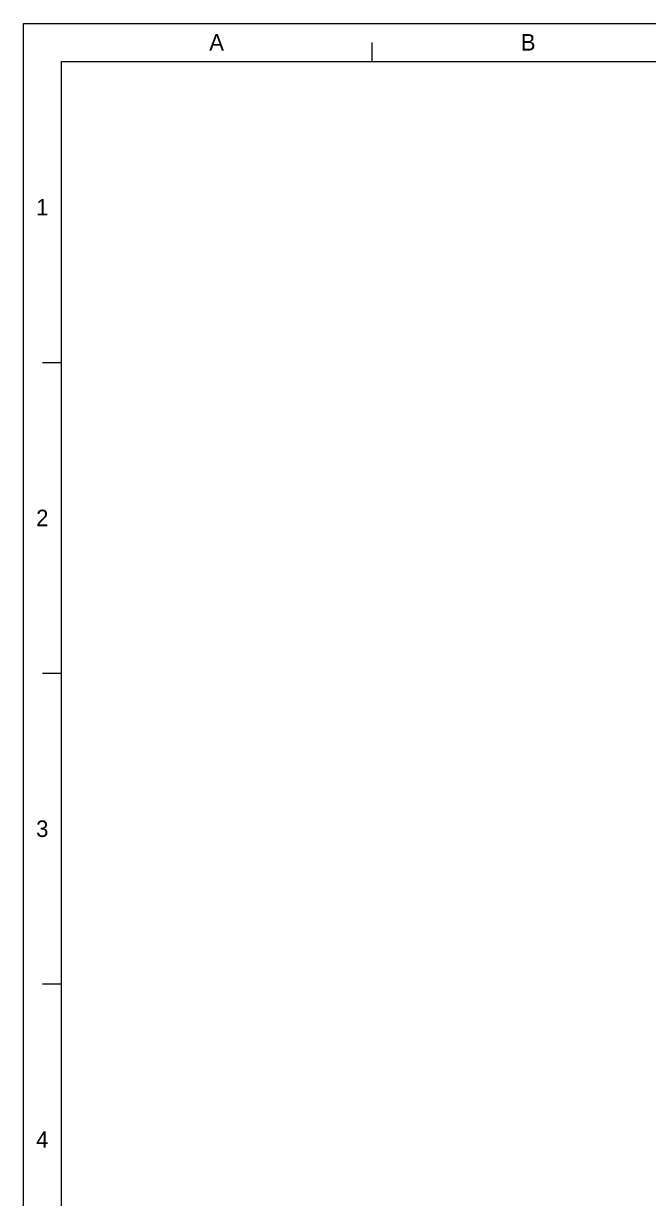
# Model space of a CAD drawing. Header units: millimetres. Extents: x 0 to 2822, y 422 to 2401.
# Drawn here: x 0 to 554, y 1359 to 2401 of the extents above; entities that cross this region are included whole.
import ezdxf

# ---------------------------------------------------------------- set-up
doc = ezdxf.new("R2010")
doc.units = ezdxf.units.MM

msp = doc.modelspace()

# ---------------------------------------------------------------- linework, layer by layer
at = {"color": 5, "lineweight": 0, "true_color": 0x0000ff}
for points in [[(0, 2400.558198), (2822.222222, 2400.558198)], [(0, 421.664201), (0, 2400.558092)], [(309.100502, 2366.960278), (309.100502, 2383.759203)], [(33.597956, 455.261804), (33.597956, 2366.960348)], [(33.597956, 2366.960278), (2788.624125, 2366.960278)], [(33.597956, 2099.867706), (16.799031, 2099.867706)], [(33.597956, 1824.365125), (16.799031, 1824.365125)], [(33.597956, 1548.862402), (16.799031, 1548.862402)]]:
    msp.add_lwpolyline(points, dxfattribs=at)

# ---------------------------------------------------------------- texts
at = {"color": 5, "true_color": 0x0000ff, "char_height": 14.636585, "attachment_point": 1}
for s, insert in [('{\\fMicrosoftYaHei|b0|i0|c0;A}', (164.660165, 2391.177829)), ('{\\fMicrosoftYaHei|b0|i0|c0;B}', (440.879549, 2391.177829)), ('{\\fMicrosoftYaHei|b0|i0|c0;1}', (11.202599, 2245.04115)), ('{\\fMicrosoftYaHei|b0|i0|c0;2}', (11.202599, 1969.535348)), ('{\\fMicrosoftYaHei|b0|i0|c0;3}', (11.202599, 1694.03244)), ('{\\fMicrosoftYaHei|b0|i0|c0;4}', (11.202599, 1418.526707))]:
    msp.add_mtext(s, dxfattribs=dict(at, insert=insert))

doc.saveas('drawing.dxf')
